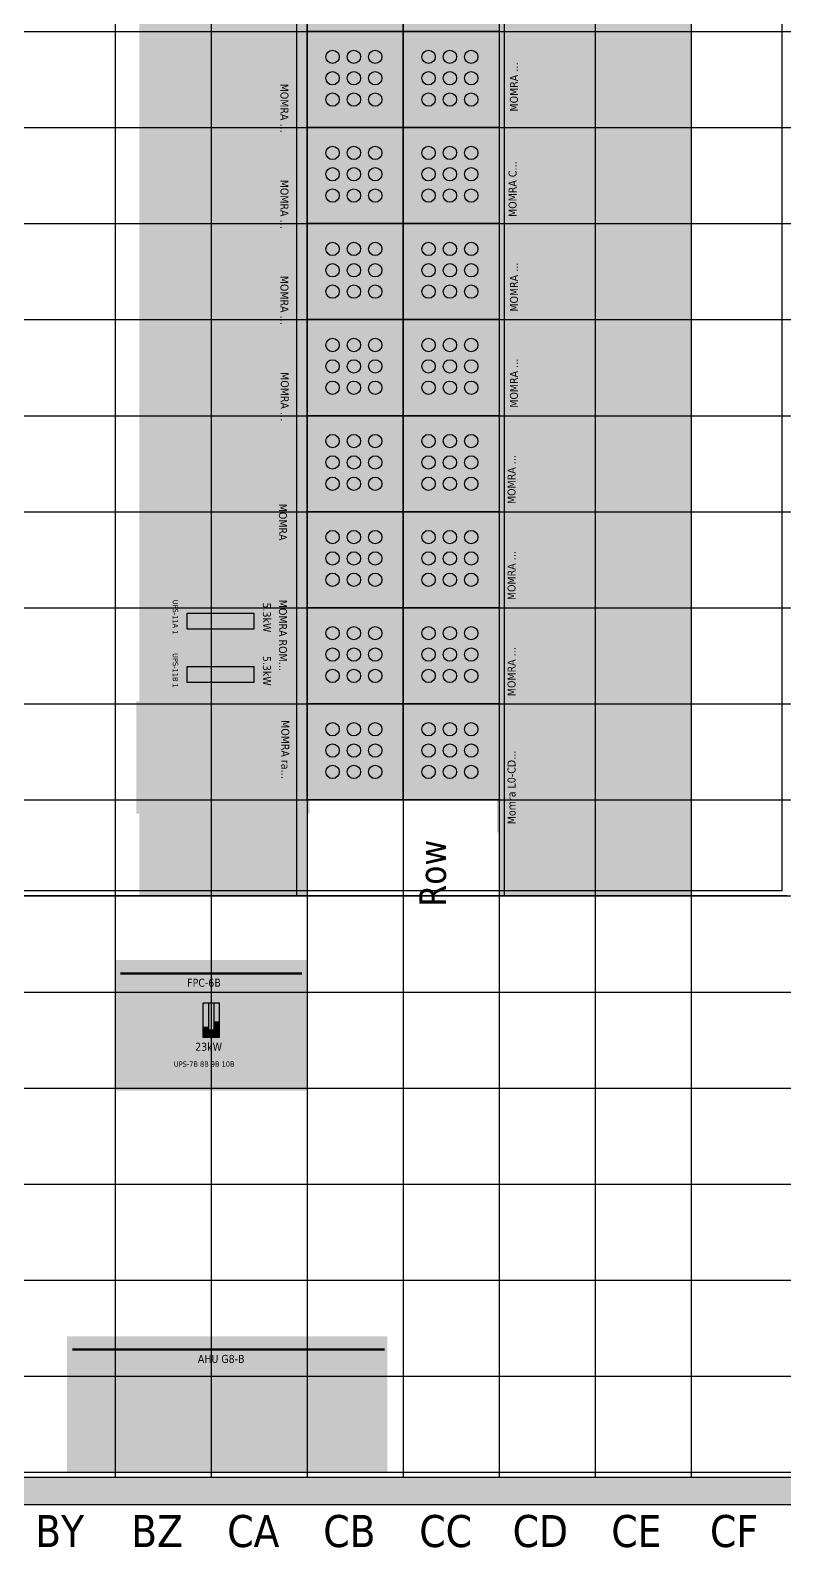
# Model space of a CAD drawing. Header units: millimetres. Extents: x -618 to 58287, y -23922 to -2396.
# Drawn here: x 30070 to 34783, y -23871 to -14393 of the extents above; entities that cross this region are included whole.
import ezdxf

# ---------------------------------------------------------------- set-up
doc = ezdxf.new("R2010")
doc.units = ezdxf.units.MM
doc.header["$MEASUREMENT"] = 0
for name, color, linetype, true_color in [('Background', 7, 'Continuous', 0xffffff), ('Equipment', 7, 'Continuous', 0xffffff), ('Names', 7, 'Continuous', 0xffffff), ('Power', 7, 'Continuous', 0xffffff), ('Room fixture', 7, 'Continuous', 0xffffff), ('Room shape', 7, 'Continuous', 0xc0c0c0), ('Rows', 7, 'Continuous', 0xffffff), ('Tile grid', 7, 'Continuous', 0xafafaf), ('Walls and cages', 7, 'Continuous', 0xffffff)]:
    doc.layers.add(name, color=color, linetype=linetype, true_color=true_color)
doc.styles.add('Tahoma#false#false', font='tahoma.ttf', dxfattribs={"height": 0.2})

msp = doc.modelspace()

# ---------------------------------------------------------------- linework, layer by layer
at = {"layer": 'Background', "lineweight": -3, "transparency": 33554687}
for points in [[(30805, -13905), (31805, -13905), (31805, -14605)], [(31805, -14605), (30805, -14605), (30805, -13905)], [(34000, -14950), (33000, -14950), (33000, -14350)], [(33000, -14350), (34000, -14350), (34000, -14950)], [(30809.3, -14626), (31809.3, -14626), (31809.3, -15226)], [(31809.3, -15226), (30809.3, -15226), (30809.3, -14626)], [(33991.7, -15608.3), (32991.7, -15608.3), (32991.7, -14958.3)], [(32991.7, -14958.3), (33991.7, -14958.3), (33991.7, -15608.3)], [(30809.3, -15226), (31809.3, -15226), (31809.3, -15826)], [(31809.3, -15826), (30809.3, -15826), (30809.3, -15226)], [(34000, -16200), (33000, -16200), (33000, -15600)], [(33000, -15600), (34000, -15600), (34000, -16200)], [(30809.3, -15826), (31809.3, -15826), (31809.3, -16426)], [(31809.3, -16426), (30809.3, -16426), (30809.3, -15826)], [(34000, -16800), (33000, -16800), (33000, -16200)], [(33000, -16200), (34000, -16200), (34000, -16800)], [(30811.3, -16428), (31811.3, -16428), (31811.3, -17028)], [(31811.3, -17028), (30811.3, -17028), (30811.3, -16428)], [(34068.3, -17401.7), (32985, -17401.7), (32985, -16801.7)], [(32985, -16801.7), (34068.3, -16801.7), (34068.3, -17401.7)], [(30800, -17100), (31800, -17100), (31800, -17900)], [(31800, -17900), (30800, -17900), (30800, -17100)], [(34068.3, -18001.7), (32985, -18001.7), (32985, -17401.7)], [(32985, -17401.7), (34068.3, -17401.7), (34068.3, -18001.7)], [(30800, -17850), (31800, -17850), (31800, -18650)], [(31800, -18650), (30800, -18650), (30800, -17850)], [(34068.3, -18601.7), (32985, -18601.7), (32985, -18001.7)], [(32985, -18001.7), (34068.3, -18001.7), (34068.3, -18601.7)], [(30731.7, -18585), (31815, -18585), (31815, -19285)], [(31815, -19285), (30731.7, -19285), (30731.7, -18585)], [(34068.3, -19401.7), (32985, -19401.7), (32985, -18601.7)], [(32985, -18601.7), (34068.3, -18601.7), (34068.3, -19401.7)], [(30600, -21016.7), (30600, -20200), (31800, -20200)], [(31800, -20200), (31800, -21016.7), (30600, -21016.7)], [(30300, -23400), (30300, -22550), (32300, -22550)], [(32300, -22550), (32300, -23400), (30300, -23400)]]:
    msp.add_solid(points, dxfattribs=at)
at = {"layer": 'Equipment', "color": 72, "lineweight": 50, "true_color": 0x67cb33, "transparency": 33554687}
msp.add_line((30633.3, -20283.3), (31766.7, -20283.3), dxfattribs=at)
at = {"layer": 'Equipment', "color": 153, "lineweight": 50, "true_color": 0x3e99df, "transparency": 33554687}
msp.add_line((30333.3, -22633.3), (32283.3, -22633.3), dxfattribs=at)
at = {"layer": 'Equipment', "color": 9, "lineweight": 50, "true_color": 0xc0c0c0, "transparency": 33554687}
for points in [[(30871.7, -14538.3), (30805, -14605), (30805, -13905)], [(30871.7, -13971.7), (30871.7, -14538.3), (30805, -13905)], [(31805, -13905), (31805, -14605), (31738.3, -14538.3)], [(31805, -13905), (31738.3, -14538.3), (31738.3, -13971.7)], [(33933.3, -14416.7), (33066.7, -14416.7), (33000, -14350)], [(33000, -14350), (34000, -14350), (33933.3, -14416.7)], [(33000, -14950), (33000, -14350), (33066.7, -14416.7)], [(33933.3, -14416.7), (34000, -14350), (34000, -14950)], [(33000, -14950), (33066.7, -14416.7), (33066.7, -14883.3)], [(33933.3, -14883.3), (33933.3, -14416.7), (34000, -14950)], [(31805, -14605), (30805, -14605), (30871.7, -14538.3)], [(30871.7, -14538.3), (31738.3, -14538.3), (31805, -14605)], [(30876, -15159.3), (30809.3, -15226), (30809.3, -14626)], [(30876, -14692.7), (30876, -15159.3), (30809.3, -14626)], [(31742.7, -14692.7), (30876, -14692.7), (30809.3, -14626)], [(30809.3, -14626), (31809.3, -14626), (31742.7, -14692.7)], [(31809.3, -14626), (31809.3, -15226), (31742.7, -15159.3)], [(31809.3, -14626), (31742.7, -15159.3), (31742.7, -14692.7)], [(33925, -15025), (33058.3, -15025), (32991.7, -14958.3)], [(32991.7, -14958.3), (33991.7, -14958.3), (33925, -15025)], [(32991.7, -15608.3), (32991.7, -14958.3), (33058.3, -15025)], [(34000, -14950), (33000, -14950), (33066.7, -14883.3)], [(33066.7, -14883.3), (33933.3, -14883.3), (34000, -14950)], [(33925, -15025), (33991.7, -14958.3), (33991.7, -15608.3)], [(32991.7, -15608.3), (33058.3, -15025), (33058.3, -15541.7)], [(33925, -15541.7), (33925, -15025), (33991.7, -15608.3)], [(31809.3, -15226), (30809.3, -15226), (30876, -15159.3)], [(30876, -15159.3), (31742.7, -15159.3), (31809.3, -15226)], [(30876, -15759.3), (30809.3, -15826), (30809.3, -15226)], [(30876, -15292.7), (30876, -15759.3), (30809.3, -15226)], [(31742.7, -15292.7), (30876, -15292.7), (30809.3, -15226)], [(30809.3, -15226), (31809.3, -15226), (31742.7, -15292.7)], [(31809.3, -15226), (31809.3, -15826), (31742.7, -15759.3)], [(31809.3, -15226), (31742.7, -15759.3), (31742.7, -15292.7)], [(33991.7, -15608.3), (32991.7, -15608.3), (33058.3, -15541.7)], [(33058.3, -15541.7), (33925, -15541.7), (33991.7, -15608.3)], [(33933.3, -15666.7), (33066.7, -15666.7), (33000, -15600)], [(33000, -15600), (34000, -15600), (33933.3, -15666.7)], [(33000, -16200), (33000, -15600), (33066.7, -15666.7)], [(33933.3, -15666.7), (34000, -15600), (34000, -16200)], [(33000, -16200), (33066.7, -15666.7), (33066.7, -16133.3)], [(33933.3, -16133.3), (33933.3, -15666.7), (34000, -16200)], [(31809.3, -15826), (30809.3, -15826), (30876, -15759.3)], [(30876, -16359.3), (30809.3, -16426), (30809.3, -15826)], [(30876, -15892.7), (30876, -16359.3), (30809.3, -15826)], [(31742.7, -15892.7), (30876, -15892.7), (30809.3, -15826)], [(30809.3, -15826), (31809.3, -15826), (31742.7, -15892.7)], [(30876, -15759.3), (31742.7, -15759.3), (31809.3, -15826)], [(31809.3, -15826), (31809.3, -16426), (31742.7, -16359.3)], [(31809.3, -15826), (31742.7, -16359.3), (31742.7, -15892.7)], [(34000, -16200), (33000, -16200), (33066.7, -16133.3)], [(33933.3, -16266.7), (33066.7, -16266.7), (33000, -16200)], [(33000, -16200), (34000, -16200), (33933.3, -16266.7)], [(33000, -16800), (33000, -16200), (33066.7, -16266.7)], [(33066.7, -16133.3), (33933.3, -16133.3), (34000, -16200)], [(33933.3, -16266.7), (34000, -16200), (34000, -16800)], [(33000, -16800), (33066.7, -16266.7), (33066.7, -16733.3)], [(33933.3, -16733.3), (33933.3, -16266.7), (34000, -16800)], [(31809.3, -16426), (30809.3, -16426), (30876, -16359.3)], [(30876, -16359.3), (31742.7, -16359.3), (31809.3, -16426)], [(30878, -16961.3), (30811.3, -17028), (30811.3, -16428)], [(30878, -16494.7), (30878, -16961.3), (30811.3, -16428)], [(31744.7, -16494.7), (30878, -16494.7), (30811.3, -16428)], [(30811.3, -16428), (31811.3, -16428), (31744.7, -16494.7)], [(31811.3, -16428), (31811.3, -17028), (31744.7, -16961.3)], [(31811.3, -16428), (31744.7, -16961.3), (31744.7, -16494.7)], [(34000, -16800), (33000, -16800), (33066.7, -16733.3)], [(33066.7, -16733.3), (33933.3, -16733.3), (34000, -16800)], [(34001.7, -16868.3), (33051.7, -16868.3), (32985, -16801.7)], [(32985, -16801.7), (34068.3, -16801.7), (34001.7, -16868.3)], [(32985, -17401.7), (32985, -16801.7), (33051.7, -16868.3)], [(32985, -17401.7), (33051.7, -16868.3), (33051.7, -17335)], [(34001.7, -16868.3), (34068.3, -16801.7), (34068.3, -17401.7)], [(34001.7, -17335), (34001.7, -16868.3), (34068.3, -17401.7)], [(31811.3, -17028), (30811.3, -17028), (30878, -16961.3)], [(30878, -16961.3), (31744.7, -16961.3), (31811.3, -17028)], [(30866.7, -17833.3), (30800, -17900), (30800, -17100)], [(30866.7, -17166.7), (30866.7, -17833.3), (30800, -17100)], [(31733.3, -17166.7), (30866.7, -17166.7), (30800, -17100)], [(30800, -17100), (31800, -17100), (31733.3, -17166.7)], [(31800, -17100), (31800, -17900), (31733.3, -17833.3)], [(31800, -17100), (31733.3, -17833.3), (31733.3, -17166.7)], [(34068.3, -17401.7), (32985, -17401.7), (33051.7, -17335)], [(33051.7, -17335), (34001.7, -17335), (34068.3, -17401.7)], [(34001.7, -17468.3), (33051.7, -17468.3), (32985, -17401.7)], [(32985, -17401.7), (34068.3, -17401.7), (34001.7, -17468.3)], [(32985, -18001.7), (32985, -17401.7), (33051.7, -17468.3)], [(34001.7, -17468.3), (34068.3, -17401.7), (34068.3, -18001.7)], [(32985, -18001.7), (33051.7, -17468.3), (33051.7, -17935)], [(34001.7, -17935), (34001.7, -17468.3), (34068.3, -18001.7)], [(31800, -17900), (30800, -17900), (30866.7, -17833.3)], [(30866.7, -18583.3), (30800, -18650), (30800, -17850)], [(30866.7, -17916.7), (30866.7, -18583.3), (30800, -17850)], [(31733.3, -17916.7), (30866.7, -17916.7), (30800, -17850)], [(30800, -17850), (31800, -17850), (31733.3, -17916.7)], [(30866.7, -17833.3), (31733.3, -17833.3), (31800, -17900)], [(31800, -17850), (31800, -18650), (31733.3, -18583.3)], [(31800, -17850), (31733.3, -18583.3), (31733.3, -17916.7)], [(34068.3, -18001.7), (32985, -18001.7), (33051.7, -17935)], [(34001.7, -18068.3), (33051.7, -18068.3), (32985, -18001.7)], [(32985, -18001.7), (34068.3, -18001.7), (34001.7, -18068.3)], [(32985, -18601.7), (32985, -18001.7), (33051.7, -18068.3)], [(33051.7, -17935), (34001.7, -17935), (34068.3, -18001.7)], [(34001.7, -18068.3), (34068.3, -18001.7), (34068.3, -18601.7)], [(32985, -18601.7), (33051.7, -18068.3), (33051.7, -18535)], [(34001.7, -18535), (34001.7, -18068.3), (34068.3, -18601.7)], [(34068.3, -18601.7), (32985, -18601.7), (33051.7, -18535)], [(33051.7, -18535), (34001.7, -18535), (34068.3, -18601.7)], [(30798.3, -19218.3), (30731.7, -19285), (30731.7, -18585)], [(30798.3, -18651.7), (30798.3, -19218.3), (30731.7, -18585)], [(31748.3, -18651.7), (30798.3, -18651.7), (30731.7, -18585)], [(30731.7, -18585), (31815, -18585), (31748.3, -18651.7)], [(31800, -18650), (30800, -18650), (30866.7, -18583.3)], [(30866.7, -18583.3), (31733.3, -18583.3), (31800, -18650)], [(31815, -18585), (31815, -19285), (31748.3, -19218.3)], [(31815, -18585), (31748.3, -19218.3), (31748.3, -18651.7)], [(34001.7, -18668.3), (33051.7, -18668.3), (32985, -18601.7)], [(32985, -18601.7), (34068.3, -18601.7), (34001.7, -18668.3)], [(32985, -19401.7), (32985, -18601.7), (33051.7, -18668.3)], [(32985, -19401.7), (33051.7, -18668.3), (33051.7, -19335)], [(34001.7, -18668.3), (34068.3, -18601.7), (34068.3, -19401.7)], [(34001.7, -19335), (34001.7, -18668.3), (34068.3, -19401.7)], [(31815, -19285), (30731.7, -19285), (30798.3, -19218.3)], [(30798.3, -19218.3), (31748.3, -19218.3), (31815, -19285)], [(34068.3, -19401.7), (32985, -19401.7), (33051.7, -19335)], [(33051.7, -19335), (34001.7, -19335), (34068.3, -19401.7)]]:
    msp.add_solid(points, dxfattribs=at)
at = {"layer": 'Equipment', "color": 18, "lineweight": -3, "true_color": 0x000000, "transparency": 33554687}
for points in [[(30821.7, -14588.3), (30805, -14605), (30805, -13905)], [(30821.7, -13921.7), (30821.7, -14588.3), (30805, -13905)], [(31805, -13905), (31805, -14605), (31788.3, -14588.3)], [(31805, -13905), (31788.3, -14588.3), (31788.3, -13921.7)], [(33000, -14950), (33000, -14350), (33016.7, -14366.7)], [(33000, -14950), (33016.7, -14366.7), (33016.7, -14933.3)], [(33983.3, -14366.7), (34000, -14350), (34000, -14950)], [(33983.3, -14933.3), (33983.3, -14366.7), (34000, -14950)], [(31805, -14605), (30805, -14605), (30821.7, -14588.3)], [(30821.7, -14588.3), (31788.3, -14588.3), (31805, -14605)], [(30826, -15209.3), (30809.3, -15226), (30809.3, -14626)], [(30826, -14642.7), (30826, -15209.3), (30809.3, -14626)], [(31792.7, -14642.7), (30826, -14642.7), (30809.3, -14626)], [(30809.3, -14626), (31809.3, -14626), (31792.7, -14642.7)], [(31809.3, -14626), (31809.3, -15226), (31792.7, -15209.3)], [(31809.3, -14626), (31792.7, -15209.3), (31792.7, -14642.7)], [(33975, -14975), (33008.3, -14975), (32991.7, -14958.3)], [(32991.7, -14958.3), (33991.7, -14958.3), (33975, -14975)], [(32991.7, -15608.3), (32991.7, -14958.3), (33008.3, -14975)], [(34000, -14950), (33000, -14950), (33016.7, -14933.3)], [(33016.7, -14933.3), (33983.3, -14933.3), (34000, -14950)], [(33975, -14975), (33991.7, -14958.3), (33991.7, -15608.3)], [(32991.7, -15608.3), (33008.3, -14975), (33008.3, -15591.7)], [(33975, -15591.7), (33975, -14975), (33991.7, -15608.3)], [(31809.3, -15226), (30809.3, -15226), (30826, -15209.3)], [(30826, -15809.3), (30809.3, -15826), (30809.3, -15226)], [(30826, -15242.7), (30826, -15809.3), (30809.3, -15226)], [(31792.7, -15242.7), (30826, -15242.7), (30809.3, -15226)], [(30809.3, -15226), (31809.3, -15226), (31792.7, -15242.7)], [(30826, -15209.3), (31792.7, -15209.3), (31809.3, -15226)], [(31809.3, -15226), (31809.3, -15826), (31792.7, -15809.3)], [(31809.3, -15226), (31792.7, -15809.3), (31792.7, -15242.7)], [(33991.7, -15608.3), (32991.7, -15608.3), (33008.3, -15591.7)], [(33983.3, -15616.7), (33016.7, -15616.7), (33000, -15600)], [(33000, -15600), (34000, -15600), (33983.3, -15616.7)], [(33000, -16200), (33000, -15600), (33016.7, -15616.7)], [(33000, -16200), (33016.7, -15616.7), (33016.7, -16183.3)], [(33008.3, -15591.7), (33975, -15591.7), (33991.7, -15608.3)], [(33983.3, -15616.7), (34000, -15600), (34000, -16200)], [(33983.3, -16183.3), (33983.3, -15616.7), (34000, -16200)], [(31809.3, -15826), (30809.3, -15826), (30826, -15809.3)], [(30826, -16409.3), (30809.3, -16426), (30809.3, -15826)], [(30826, -15842.7), (30826, -16409.3), (30809.3, -15826)], [(31792.7, -15842.7), (30826, -15842.7), (30809.3, -15826)], [(30809.3, -15826), (31809.3, -15826), (31792.7, -15842.7)], [(30826, -15809.3), (31792.7, -15809.3), (31809.3, -15826)], [(31809.3, -15826), (31809.3, -16426), (31792.7, -16409.3)], [(31809.3, -15826), (31792.7, -16409.3), (31792.7, -15842.7)], [(34000, -16200), (33000, -16200), (33016.7, -16183.3)], [(33983.3, -16216.7), (33016.7, -16216.7), (33000, -16200)], [(33000, -16200), (34000, -16200), (33983.3, -16216.7)], [(33000, -16800), (33000, -16200), (33016.7, -16216.7)], [(33016.7, -16183.3), (33983.3, -16183.3), (34000, -16200)], [(33983.3, -16216.7), (34000, -16200), (34000, -16800)], [(33000, -16800), (33016.7, -16216.7), (33016.7, -16783.3)], [(33983.3, -16783.3), (33983.3, -16216.7), (34000, -16800)], [(31809.3, -16426), (30809.3, -16426), (30826, -16409.3)], [(30828, -17011.3), (30811.3, -17028), (30811.3, -16428)], [(30828, -16444.7), (30828, -17011.3), (30811.3, -16428)], [(31794.7, -16444.7), (30828, -16444.7), (30811.3, -16428)], [(30811.3, -16428), (31811.3, -16428), (31794.7, -16444.7)], [(30826, -16409.3), (31792.7, -16409.3), (31809.3, -16426)], [(31811.3, -16428), (31811.3, -17028), (31794.7, -17011.3)], [(31811.3, -16428), (31794.7, -17011.3), (31794.7, -16444.7)], [(34051.7, -16818.3), (33001.7, -16818.3), (32985, -16801.7)], [(32985, -16801.7), (34068.3, -16801.7), (34051.7, -16818.3)], [(32985, -17401.7), (32985, -16801.7), (33001.7, -16818.3)], [(32985, -17401.7), (33001.7, -16818.3), (33001.7, -17385)], [(34000, -16800), (33000, -16800), (33016.7, -16783.3)], [(33016.7, -16783.3), (33983.3, -16783.3), (34000, -16800)], [(34051.7, -16818.3), (34068.3, -16801.7), (34068.3, -17401.7)], [(34051.7, -17385), (34051.7, -16818.3), (34068.3, -17401.7)], [(31811.3, -17028), (30811.3, -17028), (30828, -17011.3)], [(30828, -17011.3), (31794.7, -17011.3), (31811.3, -17028)], [(30816.7, -17883.3), (30800, -17900), (30800, -17100)], [(30816.7, -17116.7), (30816.7, -17883.3), (30800, -17100)], [(31783.3, -17116.7), (30816.7, -17116.7), (30800, -17100)], [(30800, -17100), (31800, -17100), (31783.3, -17116.7)], [(31800, -17100), (31800, -17900), (31783.3, -17883.3)], [(31800, -17100), (31783.3, -17883.3), (31783.3, -17116.7)], [(34068.3, -17401.7), (32985, -17401.7), (33001.7, -17385)], [(34051.7, -17418.3), (33001.7, -17418.3), (32985, -17401.7)], [(32985, -17401.7), (34068.3, -17401.7), (34051.7, -17418.3)], [(32985, -18001.7), (32985, -17401.7), (33001.7, -17418.3)], [(32985, -18001.7), (33001.7, -17418.3), (33001.7, -17985)], [(33001.7, -17385), (34051.7, -17385), (34068.3, -17401.7)], [(34051.7, -17418.3), (34068.3, -17401.7), (34068.3, -18001.7)], [(34051.7, -17985), (34051.7, -17418.3), (34068.3, -18001.7)], [(30816.7, -18633.3), (30800, -18650), (30800, -17850)], [(30816.7, -17866.7), (30816.7, -18633.3), (30800, -17850)], [(31783.3, -17866.7), (30816.7, -17866.7), (30800, -17850)], [(30800, -17850), (31800, -17850), (31783.3, -17866.7)], [(31800, -17900), (30800, -17900), (30816.7, -17883.3)], [(30816.7, -17883.3), (31783.3, -17883.3), (31800, -17900)], [(31800, -17850), (31800, -18650), (31783.3, -18633.3)], [(31800, -17850), (31783.3, -18633.3), (31783.3, -17866.7)], [(34068.3, -18001.7), (32985, -18001.7), (33001.7, -17985)], [(34051.7, -18018.3), (33001.7, -18018.3), (32985, -18001.7)], [(32985, -18001.7), (34068.3, -18001.7), (34051.7, -18018.3)], [(32985, -18601.7), (32985, -18001.7), (33001.7, -18018.3)], [(33001.7, -17985), (34051.7, -17985), (34068.3, -18001.7)], [(34051.7, -18018.3), (34068.3, -18001.7), (34068.3, -18601.7)], [(32985, -18601.7), (33001.7, -18018.3), (33001.7, -18585)], [(34051.7, -18585), (34051.7, -18018.3), (34068.3, -18601.7)], [(30748.3, -19268.3), (30731.7, -19285), (30731.7, -18585)], [(30748.3, -18601.7), (30748.3, -19268.3), (30731.7, -18585)], [(31798.3, -18601.7), (30748.3, -18601.7), (30731.7, -18585)], [(30731.7, -18585), (31815, -18585), (31798.3, -18601.7)], [(31800, -18650), (30800, -18650), (30816.7, -18633.3)], [(30816.7, -18633.3), (31783.3, -18633.3), (31800, -18650)], [(31815, -18585), (31815, -19285), (31798.3, -19268.3)], [(31815, -18585), (31798.3, -19268.3), (31798.3, -18601.7)], [(34068.3, -18601.7), (32985, -18601.7), (33001.7, -18585)], [(34051.7, -18618.3), (33001.7, -18618.3), (32985, -18601.7)], [(32985, -18601.7), (34068.3, -18601.7), (34051.7, -18618.3)], [(32985, -19401.7), (32985, -18601.7), (33001.7, -18618.3)], [(32985, -19401.7), (33001.7, -18618.3), (33001.7, -19385)], [(33001.7, -18585), (34051.7, -18585), (34068.3, -18601.7)], [(34051.7, -18618.3), (34068.3, -18601.7), (34068.3, -19401.7)], [(34051.7, -19385), (34051.7, -18618.3), (34068.3, -19401.7)], [(31815, -19285), (30731.7, -19285), (30748.3, -19268.3)], [(30748.3, -19268.3), (31798.3, -19268.3), (31815, -19285)], [(34068.3, -19401.7), (32985, -19401.7), (33001.7, -19385)], [(33001.7, -19385), (34051.7, -19385), (34068.3, -19401.7)], [(30600, -20200), (31800, -20200), (31783.3, -20216.7)], [(30600, -20200), (31783.3, -20216.7), (30616.7, -20216.7)], [(30600, -21016.7), (30600, -20200), (30616.7, -20216.7)], [(30616.7, -20216.7), (30616.7, -21000), (30600, -21016.7)], [(31783.3, -21000), (31783.3, -20216.7), (31800, -20200)], [(31800, -20200), (31800, -21016.7), (31783.3, -21000)], [(31783.3, -21000), (31800, -21016.7), (30600, -21016.7)], [(30616.7, -21000), (31783.3, -21000), (30600, -21016.7)], [(30300, -22550), (32300, -22550), (32283.3, -22566.7)], [(30300, -22550), (32283.3, -22566.7), (30316.7, -22566.7)], [(30300, -23400), (30300, -22550), (30316.7, -22566.7)], [(32283.3, -23383.3), (32283.3, -22566.7), (32300, -22550)], [(32300, -22550), (32300, -23400), (32283.3, -23383.3)], [(30316.7, -22566.7), (30316.7, -23383.3), (30300, -23400)], [(32283.3, -23383.3), (32300, -23400), (30300, -23400)], [(30316.7, -23383.3), (32283.3, -23383.3), (30300, -23400)]]:
    msp.add_solid(points, dxfattribs=at)
at = {"layer": 'Equipment', "color": 71, "lineweight": 50, "true_color": 0xbde8a7, "transparency": 33554687}
for points in [[(30600, -20200), (31800, -20200), (31733.3, -20266.7)], [(30600, -20200), (31733.3, -20266.7), (30666.7, -20266.7)], [(30600, -21016.7), (30600, -20200), (30666.7, -20266.7)], [(30666.7, -20266.7), (30666.7, -20950), (30600, -21016.7)], [(31733.3, -20950), (31733.3, -20266.7), (31800, -20200)], [(31800, -20200), (31800, -21016.7), (31733.3, -20950)], [(31733.3, -20950), (31800, -21016.7), (30600, -21016.7)], [(30666.7, -20950), (31733.3, -20950), (30600, -21016.7)]]:
    msp.add_solid(points, dxfattribs=at)
at = {"layer": 'Equipment', "color": 141, "lineweight": 50, "true_color": 0xabd3f1, "transparency": 33554687}
for points in [[(30300, -22550), (32300, -22550), (32233.3, -22616.7)], [(30300, -22550), (32233.3, -22616.7), (30366.7, -22616.7)], [(30300, -23400), (30300, -22550), (30366.7, -22616.7)], [(32233.3, -23333.3), (32233.3, -22616.7), (32300, -22550)], [(32300, -22550), (32300, -23400), (32233.3, -23333.3)], [(30366.7, -22616.7), (30366.7, -23333.3), (30300, -23400)], [(32233.3, -23333.3), (32300, -23400), (30300, -23400)], [(30366.7, -23333.3), (32233.3, -23333.3), (30300, -23400)]]:
    msp.add_solid(points, dxfattribs=at)
at = {"layer": 'Power', "color": 8, "lineweight": -3, "true_color": 0x808080, "transparency": 33554687}
for p, q in [((31050, -18133.3), (31050, -18033.3)), ((31050, -18033.3), (31466.7, -18033.3)), ((31466.7, -18033.3), (31466.7, -18133.3)), ((31466.7, -18133.3), (31050, -18133.3)), ((31050, -18466.7), (31050, -18366.7)), ((31050, -18366.7), (31466.7, -18366.7)), ((31466.7, -18366.7), (31466.7, -18466.7)), ((31466.7, -18466.7), (31050, -18466.7)), ((31150, -20466.7), (31250, -20466.7)), ((31150, -20683.3), (31150, -20466.7)), ((31250, -20466.7), (31250, -20683.3)), ((31250, -20683.3), (31150, -20683.3))]:
    msp.add_line(p, q, dxfattribs=at)
at = {"layer": 'Power', "lineweight": -3, "transparency": 33554687}
for p, q in [((31183.3, -20466.7), (31183.3, -20683.3)), ((31216.7, -20466.7), (31216.7, -20683.3))]:
    msp.add_line(p, q, dxfattribs=at)
at = {"layer": 'Power', "color": 138, "lineweight": -3, "true_color": 0x01505e, "transparency": 33554687}
for points in [[(31000, -17933.3), (31000, -18233.3), (30916.7, -17933.3), (30916.7, -18233.3)], [(31000, -18266.7), (31000, -18566.7), (30916.7, -18266.7), (30916.7, -18566.7)], [(30683.3, -20833.3), (31716.7, -20833.3), (30683.3, -20916.7), (31716.7, -20916.7)]]:
    msp.add_solid(points, dxfattribs=at)
at = {"layer": 'Power', "lineweight": -3, "transparency": 33554687}
for points in [[(31466.7, -18033.3), (31466.7, -18133.3), (31050, -18033.3), (31050, -18133.3)], [(31466.7, -18366.7), (31466.7, -18466.7), (31050, -18366.7), (31050, -18466.7)], [(31150, -20466.7), (31250, -20466.7), (31150, -20683.3), (31250, -20683.3)]]:
    msp.add_solid(points, dxfattribs=at)
at = {"layer": 'Power', "color": 13, "lineweight": -3, "true_color": 0xe7473c, "transparency": 33554687}
for points in [[(31466.7, -18033.3), (31466.7, -18133.3), (31050, -18033.3), (31050, -18133.3)], [(31466.7, -18366.7), (31466.7, -18466.7), (31050, -18366.7), (31050, -18466.7)]]:
    msp.add_solid(points, dxfattribs=at)
at = {"layer": 'Power', "color": 8, "lineweight": -3, "true_color": 0x826482, "transparency": 33554687}
for points in [[(31183.3, -20550), (31216.7, -20550), (31183.3, -20683.3), (31216.7, -20683.3)], [(31150, -20616.7), (31183.3, -20616.7), (31150, -20683.3), (31183.3, -20683.3)], [(31216.7, -20583.3), (31250, -20583.3), (31216.7, -20683.3), (31250, -20683.3)]]:
    msp.add_solid(points, dxfattribs=at)
at = {"layer": 'Power', "color": 9, "lineweight": -3, "true_color": 0xc0c0c0, "transparency": 33554687}
for points in [[(31183.3, -20633.3), (31216.7, -20633.3), (31183.3, -20683.3), (31216.7, -20683.3)], [(31216.7, -20650), (31250, -20650), (31216.7, -20683.3), (31250, -20683.3)], [(31150, -20666.7), (31183.3, -20666.7), (31150, -20683.3), (31183.3, -20683.3)]]:
    msp.add_solid(points, dxfattribs=at)
at = {"layer": 'Room fixture', "color": 9, "lineweight": -3, "true_color": 0xc0c0c0, "transparency": 33554687}
for p, q in [((31800, -14400), (31800, -13800)), ((32400, -13800), (32400, -14400)), ((32400, -14400), (32400, -13800)), ((33000, -13800), (33000, -14400)), ((32400, -14400), (31800, -14400)), ((31800, -14400), (32400, -14400)), ((31800, -15000), (31800, -14400)), ((32400, -14400), (33000, -14400)), ((32400, -15000), (32400, -14400)), ((32400, -14400), (32400, -15000)), ((33000, -14400), (32400, -14400)), ((33000, -14400), (33000, -15000)), ((32400, -15000), (31800, -15000)), ((31800, -15000), (32400, -15000)), ((31800, -15600), (31800, -15000)), ((33000, -15000), (32400, -15000)), ((32400, -15000), (32400, -15600)), ((32400, -15000), (33000, -15000)), ((32400, -15600), (32400, -15000)), ((33000, -15000), (33000, -15600)), ((31800, -15600), (32400, -15600)), ((31800, -16200), (31800, -15600)), ((32400, -15600), (31800, -15600)), ((32400, -15600), (32400, -16200)), ((32400, -15600), (33000, -15600)), ((32400, -16200), (32400, -15600)), ((33000, -15600), (32400, -15600)), ((33000, -15600), (33000, -16200)), ((31800, -16200), (32400, -16200)), ((31800, -16800), (31800, -16200)), ((32400, -16200), (31800, -16200)), ((32400, -16200), (32400, -16800)), ((33000, -16200), (32400, -16200)), ((32400, -16200), (33000, -16200)), ((32400, -16800), (32400, -16200)), ((33000, -16200), (33000, -16800)), ((32400, -16800), (31800, -16800)), ((31800, -16800), (32400, -16800)), ((31800, -17400), (31800, -16800)), ((32400, -16800), (32400, -17400)), ((32400, -16800), (33000, -16800)), ((32400, -17400), (32400, -16800)), ((33000, -16800), (32400, -16800)), ((33000, -16800), (33000, -17400)), ((31800, -17400), (32400, -17400)), ((31800, -18000), (31800, -17400)), ((32400, -17400), (31800, -17400)), ((32400, -17400), (32400, -18000)), ((32400, -17400), (33000, -17400)), ((32400, -18000), (32400, -17400)), ((33000, -17400), (32400, -17400)), ((33000, -17400), (33000, -18000)), ((31800, -18000), (32400, -18000)), ((31800, -18600), (31800, -18000)), ((32400, -18000), (31800, -18000)), ((32400, -18000), (32400, -18600)), ((32400, -18000), (33000, -18000)), ((32400, -18600), (32400, -18000)), ((33000, -18000), (32400, -18000)), ((33000, -18000), (33000, -18600)), ((32400, -18600), (31800, -18600)), ((31800, -18600), (32400, -18600)), ((31800, -19200), (31800, -18600)), ((33000, -18600), (32400, -18600)), ((32400, -18600), (33000, -18600)), ((32400, -19200), (32400, -18600)), ((32400, -18600), (32400, -19200)), ((33000, -18600), (33000, -19200)), ((32400, -19200), (31800, -19200)), ((33000, -19200), (32400, -19200))]:
    msp.add_line(p, q, dxfattribs=at)
for centre in [(31958.3, -14558.3), (32091.7, -14558.3), (32225, -14558.3), (32558.3, -14558.3), (32691.7, -14558.3), (32825, -14558.3), (31958.3, -14691.7), (32091.7, -14691.7), (32225, -14691.7), (32558.3, -14691.7), (32691.7, -14691.7), (32825, -14691.7), (31958.3, -14825), (32091.7, -14825), (32225, -14825), (32558.3, -14825), (32691.7, -14825), (32825, -14825), (31958.3, -15158.3), (32091.7, -15158.3), (32225, -15158.3), (32558.3, -15158.3), (32691.7, -15158.3), (32825, -15158.3), (31958.3, -15291.7), (32091.7, -15291.7), (32225, -15291.7), (32558.3, -15291.7), (32691.7, -15291.7), (32825, -15291.7), (31958.3, -15425), (32091.7, -15425), (32225, -15425), (32558.3, -15425), (32691.7, -15425), (32825, -15425), (31958.3, -15758.3), (32091.7, -15758.3), (32225, -15758.3), (32558.3, -15758.3), (32691.7, -15758.3), (32825, -15758.3), (31958.3, -15891.7), (32091.7, -15891.7), (32225, -15891.7), (32558.3, -15891.7), (32691.7, -15891.7), (32825, -15891.7), (31958.3, -16025), (32091.7, -16025), (32225, -16025), (32558.3, -16025), (32691.7, -16025), (32825, -16025), (31958.3, -16358.3), (32091.7, -16358.3), (32225, -16358.3), (32558.3, -16358.3), (32691.7, -16358.3), (32825, -16358.3), (31958.3, -16491.7), (32091.7, -16491.7), (32225, -16491.7), (32558.3, -16491.7), (32691.7, -16491.7), (32825, -16491.7), (31958.3, -16625), (32091.7, -16625), (32225, -16625), (32558.3, -16625), (32691.7, -16625), (32825, -16625), (31958.3, -16958.3), (32091.7, -16958.3), (32225, -16958.3), (32558.3, -16958.3), (32691.7, -16958.3), (32825, -16958.3), (31958.3, -17091.7), (32091.7, -17091.7), (32225, -17091.7), (32558.3, -17091.7), (32691.7, -17091.7), (32825, -17091.7), (31958.3, -17225), (32091.7, -17225), (32225, -17225), (32558.3, -17225), (32691.7, -17225), (32825, -17225), (31958.3, -17558.3), (32091.7, -17558.3), (32225, -17558.3), (32558.3, -17558.3), (32691.7, -17558.3), (32825, -17558.3), (31958.3, -17691.7), (32091.7, -17691.7), (32225, -17691.7), (32558.3, -17691.7), (32691.7, -17691.7), (32825, -17691.7), (31958.3, -17825), (32091.7, -17825), (32225, -17825), (32558.3, -17825), (32691.7, -17825), (32825, -17825), (31958.3, -18158.3), (32091.7, -18158.3), (32225, -18158.3), (32558.3, -18158.3), (32691.7, -18158.3), (32825, -18158.3), (31958.3, -18291.7), (32091.7, -18291.7), (32225, -18291.7), (32558.3, -18291.7), (32691.7, -18291.7), (32825, -18291.7), (31958.3, -18425), (32091.7, -18425), (32225, -18425), (32558.3, -18425), (32691.7, -18425), (32825, -18425), (31958.3, -18758.3), (32091.7, -18758.3), (32225, -18758.3), (32558.3, -18758.3), (32691.7, -18758.3), (32825, -18758.3), (31958.3, -18891.7), (32091.7, -18891.7), (32225, -18891.7), (32558.3, -18891.7), (32691.7, -18891.7), (32825, -18891.7), (31958.3, -19025), (32091.7, -19025), (32225, -19025), (32558.3, -19025), (32691.7, -19025), (32825, -19025)]:
    msp.add_ellipse(centre, major_axis=(41.7, 0), ratio=1, dxfattribs=at)
at = {"layer": 'Room fixture', "color": 9, "lineweight": -3, "true_color": 0xc0c0c0, "transparency": 33554472}
for points in [[(31800, -14400), (31800, -13800), (32400, -13800)], [(32400, -13800), (32400, -14400), (31800, -14400)], [(32400, -14400), (32400, -13800), (33000, -13800)], [(33000, -13800), (33000, -14400), (32400, -14400)], [(31800, -15000), (31800, -14400), (32400, -14400)], [(32400, -14400), (32400, -15000), (31800, -15000)], [(32400, -15000), (32400, -14400), (33000, -14400)], [(33000, -14400), (33000, -15000), (32400, -15000)], [(31800, -15600), (31800, -15000), (32400, -15000)], [(32400, -15000), (32400, -15600), (31800, -15600)], [(32400, -15600), (32400, -15000), (33000, -15000)], [(33000, -15000), (33000, -15600), (32400, -15600)], [(31800, -16200), (31800, -15600), (32400, -15600)], [(32400, -15600), (32400, -16200), (31800, -16200)], [(32400, -16200), (32400, -15600), (33000, -15600)], [(33000, -15600), (33000, -16200), (32400, -16200)], [(31800, -16800), (31800, -16200), (32400, -16200)], [(32400, -16200), (32400, -16800), (31800, -16800)], [(32400, -16800), (32400, -16200), (33000, -16200)], [(33000, -16200), (33000, -16800), (32400, -16800)], [(31800, -17400), (31800, -16800), (32400, -16800)], [(32400, -16800), (32400, -17400), (31800, -17400)], [(32400, -17400), (32400, -16800), (33000, -16800)], [(33000, -16800), (33000, -17400), (32400, -17400)], [(31800, -18000), (31800, -17400), (32400, -17400)], [(32400, -17400), (32400, -18000), (31800, -18000)], [(32400, -18000), (32400, -17400), (33000, -17400)], [(33000, -17400), (33000, -18000), (32400, -18000)], [(31800, -18600), (31800, -18000), (32400, -18000)], [(32400, -18000), (32400, -18600), (31800, -18600)], [(32400, -18600), (32400, -18000), (33000, -18000)], [(33000, -18000), (33000, -18600), (32400, -18600)], [(31800, -19200), (31800, -18600), (32400, -18600)], [(32400, -18600), (32400, -19200), (31800, -19200)], [(32400, -19200), (32400, -18600), (33000, -18600)], [(33000, -18600), (33000, -19200), (32400, -19200)]]:
    msp.add_solid(points, dxfattribs=at)
at = {"layer": 'Room shape', "color": 18, "lineweight": -3, "true_color": 0x000000, "transparency": 33554687}
for p, q in [((57733.3, -23433.3), (0, -23433.3)), ((0, -23600), (57733.3, -23600))]:
    msp.add_line(p, q, dxfattribs=at)
at = {"layer": 'Room shape', "lineweight": -3, "transparency": 33554687}
for points in [[(0, -23433.3), (57733.3, -23600), (-116.7, -23550)], [(0, -23433.3), (57733.3, -23433.3), (57733.3, -23600)], [(57733.3, -23600), (0, -23600), (-116.7, -23550)]]:
    msp.add_solid(points, dxfattribs=at)
at = {"layer": 'Rows', "color": 18, "lineweight": -3, "true_color": 0x000000, "transparency": 33554687}
for p, q in [((31733.3, -6000), (31733.3, -19800)), ((33033.3, -19800), (33033.3, -6000))]:
    msp.add_line(p, q, dxfattribs=at)
at = {"layer": 'Rows', "color": 254, "lineweight": -3, "true_color": 0xe0e0d7, "transparency": 33554534}
for points in [[(30750, -6000), (31800, -6000), (31800, -19800)], [(31800, -19800), (30750, -19800), (30750, -6000)], [(34200, -19800), (33000, -19800), (33000, -6000)], [(33000, -6000), (34200, -6000), (34200, -19800)]]:
    msp.add_solid(points, dxfattribs=at)
at = {"layer": 'Rows', "color": 18, "lineweight": -3, "true_color": 0x000000, "transparency": 33554687}
for points in [[(30750, -19800), (30750, -6000), (30766.7, -6016.7)], [(30766.7, -6016.7), (30766.7, -19783.3), (30750, -19800)], [(31783.3, -19783.3), (31783.3, -6016.7), (31800, -6000)], [(31800, -6000), (31800, -19800), (31783.3, -19783.3)], [(33000, -19800), (33000, -6000), (33016.7, -6016.7)], [(33016.7, -6016.7), (33016.7, -19783.3), (33000, -19800)], [(34183.3, -19783.3), (34183.3, -6016.7), (34200, -6000)], [(34200, -6000), (34200, -19800), (34183.3, -19783.3)], [(31783.3, -19783.3), (31800, -19800), (30750, -19800)], [(30766.7, -19783.3), (31783.3, -19783.3), (30750, -19800)], [(34183.3, -19783.3), (34200, -19800), (33000, -19800)], [(33016.7, -19783.3), (34183.3, -19783.3), (33000, -19800)]]:
    msp.add_solid(points, dxfattribs=at)
at = {"layer": 'Tile grid', "lineweight": -3, "transparency": 33554687}
for p, q in [((30600, -2967), (30600, -23433.7)), ((31200, -2967), (31200, -23433.7)), ((31800, -2967), (31800, -23433.7)), ((32400, -2967), (32400, -23433.7)), ((33000, -2967), (33000, -23433.7)), ((33600, -2967), (33600, -23433.7)), ((34200, -2967), (34200, -23433.7)), ((22.1, -14400), (57733.3, -14400)), ((20.6, -15000), (57733.3, -15000)), ((19.2, -15600), (57733.3, -15600)), ((17.7, -16200), (57733.3, -16200)), ((16.2, -16800), (57733.3, -16800)), ((14.8, -17400), (57733.3, -17400)), ((13.3, -18000), (57733.3, -18000)), ((11.8, -18600), (57733.3, -18600)), ((10.4, -19200), (57733.3, -19200)), ((8.9, -19800), (57733.3, -19800)), ((7.4, -20400), (57733.3, -20400)), ((6, -21000), (57733.3, -21000)), ((4.5, -21600), (57733.3, -21600)), ((3, -22200), (57733.3, -22200)), ((1.6, -22800), (57733.3, -22800)), ((0.1, -23400), (57733.3, -23400))]:
    msp.add_line(p, q, dxfattribs=at)
at = {"layer": 'Walls and cages', "color": 9, "lineweight": -3, "true_color": 0xc0c0c0, "transparency": 33554687}
for p, q in [((34766.7, -19766.7), (34766.7, -9000)), ((30000, -19766.7), (34766.7, -19766.7))]:
    msp.add_line(p, q, dxfattribs=at)
at = {"layer": 'Walls and cages', "color": 18, "lineweight": -3, "true_color": 0x000000, "transparency": 33554687}
for p, q in [((34800, -19800), (30000, -19800)), ((30000, -19800), (34800, -19800))]:
    msp.add_line(p, q, dxfattribs=at)

# ---------------------------------------------------------------- texts
at = {"layer": 'Names', "color": 8, "lineweight": -3, "true_color": 0x808080, "transparency": 33554687, "style": 'Tahoma#false#false'}
for s, rotation, p in [('MOMRA …', -270, (33116.7, -14900)), ('MOMRA …', -90, (31632.7, -14726)), ('MOMRA C…', -270, (33108.3, -15558.3)), ('MOMRA …', -90, (31632.7, -15326)), ('MOMRA …', -270, (33116.7, -16150)), ('MOMRA …', -90, (31632.7, -15926)), ('MOMRA …', -270, (33116.7, -16750)), ('MOMRA …', -90, (31634.7, -16528)), ('MOMRA …', -270, (33101.7, -17351.7)), ('MOMRA', -90, (31623.3, -17350)), ('MOMRA …', -270, (33101.7, -17951.7)), ('MOMRA ROM…', -90, (31623.3, -17950)), ('MOMRA …', -270, (33101.7, -18551.7)), ('MOMRA ra…', -90, (31638.3, -18701.7)), ('Momra L0-CD…', -270, (33101.7, -19351.7))]:
    msp.add_text(s, height=50, rotation=rotation, dxfattribs=at).set_placement(p)
for s, p in [('FPC-6B', (31050, -20366.7)), ('AHU G8-B', (31116.7, -22716.7))]:
    msp.add_text(s, height=50, dxfattribs=at).set_placement(p)
at = {"layer": 'Power', "lineweight": -3, "transparency": 33554687, "style": 'Tahoma#false#false'}
for s, p in [('UPS-11A 1', (30960, -17950)), ('UPS-11B 1', (30960, -18283.3))]:
    msp.add_text(s, height=33.33, rotation=-90, dxfattribs=at).set_placement(p)
at = {"layer": 'Power', "color": 18, "lineweight": -3, "true_color": 0x000000, "transparency": 33554687, "style": 'Tahoma#false#false'}
for p in [(31523.3, -17966.7), (31523.3, -18300)]:
    msp.add_text('5.3kW', height=50, rotation=-90, dxfattribs=at).set_placement(p)
msp.add_text('23kW', height=50, dxfattribs=at).set_placement((31100, -20766.7))
at = {"layer": 'Power', "lineweight": -3, "transparency": 33554687, "style": 'Tahoma#false#false'}
msp.add_text('UPS-7B 8B 9B 10B', height=33.333, dxfattribs=at).set_placement((30966.7, -20866.7))
at = {"layer": 'Rows', "color": 8, "lineweight": -3, "true_color": 0x808080, "transparency": 33554687, "style": 'Tahoma#false#false'}
msp.add_text('Row', height=166.67, rotation=-270, dxfattribs=at).set_placement((32666.7, -19866.7))
at = {"layer": 'Tile grid', "color": 8, "lineweight": -3, "true_color": 0x808080, "transparency": 33554687, "style": 'Tahoma#false#false'}
for s, p in [('BY', (30100, -23866.7)), ('BZ', (30700, -23866.7)), ('CA', (31300, -23866.7)), ('CB', (31900, -23866.7)), ('CC', (32500, -23866.7)), ('CD', (33083.3, -23866.7)), ('CE', (33700, -23866.7)), ('CF', (34316.7, -23866.7))]:
    msp.add_text(s, height=200, dxfattribs=at).set_placement(p)

doc.saveas('drawing.dxf')
